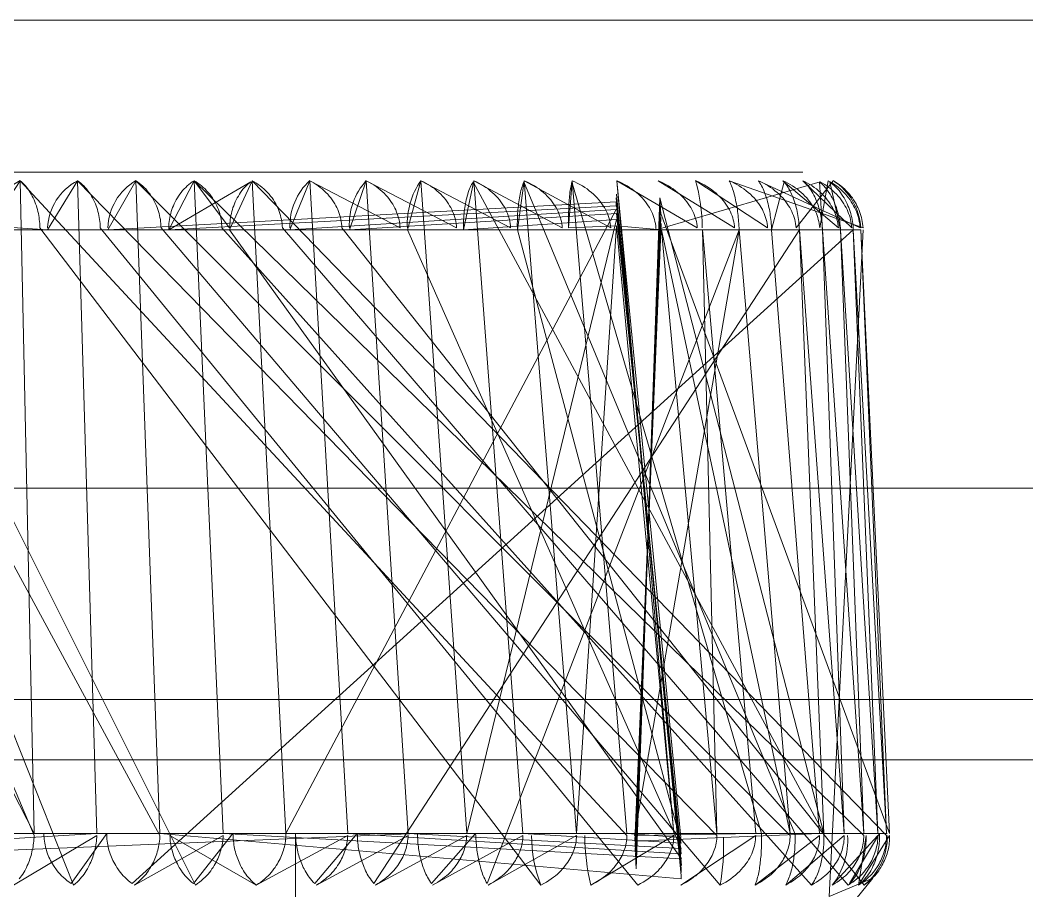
# Model space of a CAD drawing. Header units: millimetres. Extents: x 521 to 148073, y -17811 to 32040.
# Drawn here: x 59838 to 59855.34, y 9958.98 to 9973.97 of the extents above; entities that cross this region are included whole.
import ezdxf

# ---------------------------------------------------------------- set-up
doc = ezdxf.new("R2010")
doc.units = ezdxf.units.MM
doc.layers.add('Datové rozvody', color=6, linetype='Continuous')
doc.layers.add('PDF_Geometrie', color=7, linetype='Continuous', true_color=0xbdbdbd)

# ---------------------------------------------------------------- blocks, each defined once
blk = doc.blocks.new('projektor')
at = {"layer": 'PDF_Geometrie', "lineweight": 13}
for points in [[(86175.179, 14992.765), (86175.179, 15158.962), (86174.725, 15164.728), (86173.713, 15164.728), (86173.713, 15168.398), (86171.387, 15172.213)], [(86162.789, 14986.645), (86162.789, 15078.392)], [(86163.799, 15078.392), (86163.799, 14986.696)], [(86167.34, 15078.392), (86167.34, 14986.696)], [(86172.49, 15001.03), (86172.471, 15001.016), (86172.45, 15001.003), (86172.427, 15000.989), (86172.403, 15000.975), (86172.377, 15000.963), (86172.351, 15000.95), (86172.323, 15000.938), (86172.294, 15000.925), (86172.264, 15000.914), (86172.233, 15000.904), (86172.201, 15000.894), (86172.168, 15000.884), (86172.137, 15000.875), (86172.104, 15000.866), (86172.071, 15000.859), (86172.038, 15000.852), (86172.005, 15000.845), (86171.972, 15000.839), (86171.938, 15000.834), (86171.905, 15000.829), (86171.872, 15000.825), (86171.838, 15000.821), (86171.804, 15000.817), (86171.771, 15000.814), (86171.736, 15000.812), (86171.701, 15000.809), (86171.667, 15000.807), (86172.471, 15000.599), (86172.45, 15000.582), (86172.427, 15000.565), (86172.403, 15000.548), (86172.377, 15000.532), (86172.351, 15000.517), (86172.323, 15000.501), (86172.294, 15000.486), (86172.264, 15000.472), (86172.233, 15000.459), (86172.201, 15000.445), (86172.168, 15000.434), (86172.137, 15000.423), (86172.104, 15000.413), (86172.071, 15000.403), (86172.038, 15000.394), (86172.005, 15000.386), (86171.972, 15000.379), (86171.938, 15000.372), (86171.905, 15000.366), (86171.872, 15000.361), (86171.838, 15000.356), (86171.804, 15000.352), (86171.771, 15000.349), (86171.736, 15000.346), (86171.701, 15000.344), (86171.667, 15000.342), (86160.713, 15007.47), (86160.738, 15007.492), (86160.765, 15007.512), (86160.792, 15007.531), (86160.82, 15007.55), (86160.846, 15007.566), (86160.874, 15007.582), (86160.902, 15007.598), (86160.93, 15007.611), (86160.959, 15007.624), (86160.986, 15007.636), (86161.015, 15007.648), (86161.042, 15007.659), (86161.071, 15007.669), (86161.099, 15007.678), (86161.128, 15007.687), (86161.156, 15007.695), (86161.184, 15007.702), (86161.214, 15007.709), (86161.243, 15007.717), (86161.272, 15007.723), (86161.302, 15007.728), (86161.332, 15007.733), (86161.363, 15007.737), (86161.393, 15007.741), (86161.424, 15007.744), (86161.456, 15007.746), (86161.487, 15007.748), (86161.519, 15007.749), (86161.551, 15007.75), (86160.713, 15008.462), (86160.738, 15008.487), (86160.765, 15008.511), (86160.792, 15008.532), (86160.82, 15008.554), (86160.846, 15008.573), (86160.874, 15008.591), (86160.902, 15008.609), (86160.93, 15008.625), (86160.959, 15008.64), (86160.986, 15008.655), (86161.015, 15008.667), (86161.042, 15008.68), (86161.071, 15008.691), (86161.099, 15008.701), (86161.128, 15008.711), (86161.156, 15008.721), (86161.184, 15008.73), (86161.214, 15008.738), (86161.243, 15008.745), (86161.272, 15008.752), (86161.302, 15008.758), (86161.332, 15008.763), (86161.363, 15008.768), (86161.393, 15008.773), (86161.424, 15008.777), (86161.456, 15008.779), (86161.487, 15008.781), (86161.519, 15008.783), (86161.551, 15008.783), (86153.438, 15008.794)], [(86171.667, 15013.94), (86172.49, 15013.399), (86161.551, 15013.163), (86172.038, 15018.537), (86171.667, 15012.942), (86172.49, 15012.437), (86161.551, 15012.114), (86161.099, 15019.627)], [(86161.551, 14998.87), (86161.551, 14998.884), (86161.551, 14999.029), (86161.551, 14999.265), (86161.551, 14999.591), (86161.551, 15000.003), (86161.551, 15000.499), (86161.551, 15001.074), (86161.551, 15001.725), (86161.551, 15002.445), (86161.551, 15003.232), (86161.551, 15004.076), (86161.551, 15004.974), (86161.551, 15005.916), (86161.551, 15006.898), (86161.551, 15007.911), (86161.551, 15008.946), (86161.551, 15009.997), (86161.551, 15011.056), (86161.551, 15012.114), (86161.551, 15013.163), (86161.551, 15014.197)], [(86172.49, 15017.798), (86161.519, 15013.164), (86161.487, 15013.165), (86161.456, 15013.167), (86161.424, 15013.17), (86161.393, 15013.174), (86161.363, 15013.178), (86161.332, 15013.183), (86161.302, 15013.188), (86161.272, 15013.195), (86161.243, 15013.202), (86161.214, 15013.209), (86161.184, 15013.217), (86161.156, 15013.225), (86161.128, 15013.234), (86161.099, 15013.244), (86161.071, 15013.256), (86161.042, 15013.267), (86161.015, 15013.279), (86160.986, 15013.292), (86160.959, 15013.306), (86160.93, 15013.322), (86160.902, 15013.338), (86160.874, 15013.355), (86160.846, 15013.374), (86160.82, 15013.393), (86160.792, 15013.413)], [(86160.688, 15013.511), (86161.519, 15012.115), (86161.487, 15012.116), (86161.456, 15012.118), (86161.424, 15012.121), (86161.393, 15012.125), (86161.363, 15012.129), (86161.332, 15012.136), (86161.302, 15012.142), (86161.272, 15012.148), (86161.243, 15012.156), (86161.214, 15012.164), (86161.184, 15012.173), (86161.156, 15012.182), (86161.128, 15012.193), (86161.099, 15012.204), (86161.071, 15012.216), (86161.042, 15012.229), (86161.015, 15012.242), (86160.986, 15012.258), (86160.959, 15012.273), (86160.93, 15012.29), (86160.902, 15012.308), (86160.874, 15012.328), (86160.846, 15012.348), (86160.82, 15012.371), (86160.792, 15012.394), (86160.765, 15012.418), (86160.738, 15012.446), (86160.713, 15012.474), (86160.688, 15012.504), (86171.701, 15016.879)], [(86172.49, 15016.996), (86161.519, 15011.056), (86161.487, 15011.058), (86161.456, 15011.06), (86161.424, 15011.063), (86161.393, 15011.067), (86161.363, 15011.073), (86161.332, 15011.079), (86161.302, 15011.085), (86161.272, 15011.093), (86161.243, 15011.101), (86161.214, 15011.11), (86161.184, 15011.119), (86161.156, 15011.131), (86161.128, 15011.142), (86161.099, 15011.154), (86161.071, 15011.167), (86161.042, 15011.181), (86161.015, 15011.197), (86160.986, 15011.213), (86160.959, 15011.23), (86160.93, 15011.249), (86160.902, 15011.269), (86160.874, 15011.29), (86160.846, 15011.314), (86160.82, 15011.338), (86160.792, 15011.363), (86160.765, 15011.391), (86160.738, 15011.42), (86160.713, 15011.452), (86160.688, 15011.485), (86161.519, 15009.998), (86161.487, 15009.999), (86161.456, 15010.001), (86161.424, 15010.005), (86161.393, 15010.01), (86161.363, 15010.015), (86161.332, 15010.021), (86161.302, 15010.028), (86161.272, 15010.036), (86161.243, 15010.045), (86161.214, 15010.054), (86161.184, 15010.065), (86161.156, 15010.077), (86161.128, 15010.089), (86161.099, 15010.102), (86161.071, 15010.116), (86161.042, 15010.132), (86161.015, 15010.149), (86160.986, 15010.166), (86160.959, 15010.185), (86160.93, 15010.206), (86160.902, 15010.227), (86160.874, 15010.251), (86160.846, 15010.275), (86160.82, 15010.301), (86160.792, 15010.33), (86160.765, 15010.359), (86160.738, 15010.392), (86160.713, 15010.426), (86160.688, 15010.462), (86171.701, 15015.976)], [(86171.667, 14999.311), (86171.667, 14999.322), (86171.667, 14999.461), (86171.667, 14999.687), (86171.667, 15000), (86171.667, 15000.395), (86171.667, 15000.872), (86171.667, 15001.425), (86171.667, 15002.051), (86171.667, 15002.744), (86171.667, 15003.501), (86171.667, 15004.314), (86171.667, 15005.178), (86171.667, 15006.086), (86171.667, 15007.031), (86171.667, 15008.007), (86171.667, 15009.004), (86171.667, 15010.017), (86171.667, 15011.037), (86171.667, 15012.056), (86171.667, 15013.068), (86171.667, 15014.063)], [(86172.634, 15000.283), (86172.634, 15021.664)], [(86172.49, 15001.52), (86172.471, 15001.509), (86172.45, 15001.499), (86172.427, 15001.489), (86172.403, 15001.479), (86172.377, 15001.47), (86172.351, 15001.461), (86172.323, 15001.451), (86172.294, 15001.442), (86172.264, 15001.434), (86172.233, 15001.426), (86172.201, 15001.418), (86172.168, 15001.411), (86172.137, 15001.405), (86172.104, 15001.397), (86172.071, 15001.392), (86172.038, 15001.386), (86172.005, 15001.381), (86171.972, 15001.377), (86171.938, 15001.373), (86171.905, 15001.369), (86171.872, 15001.366), (86171.838, 15001.362), (86171.804, 15001.36), (86171.771, 15001.357), (86171.736, 15001.355), (86171.701, 15001.353), (86171.667, 15001.352), (86160.713, 15005.574), (86160.738, 15005.589), (86160.765, 15005.603), (86160.792, 15005.615), (86160.82, 15005.627), (86160.846, 15005.638), (86160.874, 15005.65), (86160.902, 15005.659), (86160.93, 15005.669), (86160.959, 15005.677), (86160.986, 15005.686), (86161.015, 15005.693), (86161.042, 15005.701), (86161.071, 15005.708), (86161.099, 15005.715), (86161.128, 15005.72), (86161.156, 15005.726), (86161.184, 15005.731), (86161.214, 15005.736), (86161.243, 15005.741), (86161.272, 15005.745), (86161.302, 15005.749), (86161.332, 15005.752), (86161.363, 15005.755), (86161.393, 15005.758), (86161.424, 15005.76), (86161.456, 15005.762), (86161.487, 15005.765), (86161.519, 15005.766), (86161.551, 15005.767), (86160.713, 15006.505), (86160.738, 15006.523), (86160.765, 15006.541), (86160.792, 15006.557), (86160.82, 15006.571), (86160.846, 15006.585), (86160.874, 15006.6), (86160.902, 15006.612), (86160.93, 15006.623), (86160.959, 15006.634), (86160.986, 15006.644), (86161.015, 15006.655), (86161.042, 15006.664), (86161.071, 15006.672), (86161.099, 15006.68), (86161.128, 15006.687), (86161.156, 15006.694), (86161.184, 15006.7), (86161.214, 15006.706), (86161.243, 15006.713), (86161.272, 15006.718), (86161.302, 15006.722), (86161.332, 15006.726), (86161.363, 15006.73), (86161.393, 15006.733), (86161.424, 15006.736), (86161.456, 15006.738), (86161.487, 15006.74), (86161.519, 15006.741), (86161.551, 15006.742), (86160.959, 15021.22)], [(86161.551, 15008.946), (86161.519, 15008.946), (86161.487, 15008.949), (86161.456, 15008.951), (86161.424, 15008.954), (86161.393, 15008.959), (86161.363, 15008.965), (86161.332, 15008.971), (86161.302, 15008.978), (86161.272, 15008.987), (86161.243, 15008.996), (86161.214, 15009.006), (86161.184, 15009.018), (86161.156, 15009.03), (86161.128, 15009.043), (86161.099, 15009.057), (86161.071, 15009.073), (86161.042, 15009.089), (86161.015, 15009.107), (86160.986, 15009.126), (86160.959, 15009.146), (86160.93, 15009.168), (86160.902, 15009.192), (86160.874, 15009.216), (86160.846, 15009.242), (86160.82, 15009.271), (86160.792, 15009.301), (86160.765, 15009.333), (86160.738, 15009.368), (86160.713, 15009.404), (86160.688, 15009.443), (86161.519, 15007.911), (86161.487, 15007.912), (86161.456, 15007.915), (86161.424, 15007.918), (86161.393, 15007.923), (86161.363, 15007.929), (86161.332, 15007.935), (86161.302, 15007.943), (86161.272, 15007.953), (86161.243, 15007.963), (86161.214, 15007.973), (86161.184, 15007.985), (86161.156, 15007.998), (86161.128, 15008.013), (86161.099, 15008.027), (86161.071, 15008.043), (86161.042, 15008.06), (86161.015, 15008.08), (86160.986, 15008.099), (86160.959, 15008.121), (86160.93, 15008.144), (86160.902, 15008.169), (86160.874, 15008.195), (86160.846, 15008.223), (86160.82, 15008.254), (86160.792, 15008.285), (86160.765, 15008.319), (86160.738, 15008.355), (86160.713, 15008.394), (86160.688, 15008.436), (86161.52, 15006.898), (86161.488, 15006.9), (86161.456, 15006.902), (86161.424, 15006.906), (86161.393, 15006.911), (86161.363, 15006.917), (86161.332, 15006.924), (86161.302, 15006.932), (86161.272, 15006.941), (86161.242, 15006.952), (86161.213, 15006.963), (86161.184, 15006.976), (86161.156, 15006.989), (86161.128, 15007.004), (86161.1, 15007.019), (86161.071, 15007.035), (86161.044, 15007.053), (86161.016, 15007.073), (86160.989, 15007.094), (86160.96, 15007.115), (86160.933, 15007.14), (86160.904, 15007.166), (86160.876, 15007.194), (86160.848, 15007.223), (86160.82, 15007.256), (86160.792, 15007.29), (86160.764, 15007.326), (86160.738, 15007.365), (86160.713, 15007.405), (86160.688, 15007.447), (86161.519, 15005.917), (86161.487, 15005.918), (86161.456, 15005.921), (86161.424, 15005.924), (86161.393, 15005.929), (86161.363, 15005.935), (86161.332, 15005.943), (86161.302, 15005.952), (86161.272, 15005.961), (86161.243, 15005.972), (86161.214, 15005.983), (86161.184, 15005.996), (86161.156, 15006.011), (86161.128, 15006.025), (86161.099, 15006.041), (86161.071, 15006.06), (86161.042, 15006.078), (86161.015, 15006.098), (86160.986, 15006.121), (86160.959, 15006.144), (86160.93, 15006.168), (86160.902, 15006.196), (86160.874, 15006.224), (86160.846, 15006.255), (86160.82, 15006.287), (86160.792, 15006.322), (86160.765, 15006.36), (86160.738, 15006.399), (86160.713, 15006.441), (86160.688, 15006.487), (86161.519, 15004.974), (86161.487, 15004.975), (86161.456, 15004.977), (86161.424, 15004.981), (86161.393, 15004.986), (86161.363, 15004.992), (86161.332, 15005.001), (86161.302, 15005.009), (86161.272, 15005.019), (86161.243, 15005.029), (86161.214, 15005.041), (86161.184, 15005.054), (86161.156, 15005.069), (86161.128, 15005.085), (86161.099, 15005.101), (86161.071, 15005.12), (86161.042, 15005.139), (86161.015, 15005.159), (86160.986, 15005.182), (86160.959, 15005.206), (86160.93, 15005.232), (86160.902, 15005.26), (86160.874, 15005.289), (86160.846, 15005.321), (86160.82, 15005.355), (86160.792, 15005.39), (86160.765, 15005.429), (86160.738, 15005.47), (86160.713, 15005.513), (86160.688, 15005.559), (86161.519, 15004.076), (86161.487, 15004.078), (86161.456, 15004.08), (86161.424, 15004.084), (86161.393, 15004.089), (86161.363, 15004.095), (86161.332, 15004.103), (86161.302, 15004.111), (86161.272, 15004.122), (86161.243, 15004.133), (86161.214, 15004.145), (86161.184, 15004.158), (86161.156, 15004.174), (86161.128, 15004.189), (86161.099, 15004.206), (86161.071, 15004.224), (86161.042, 15004.244), (86161.015, 15004.265), (86160.986, 15004.288), (86160.959, 15004.313), (86160.93, 15004.339), (86160.902, 15004.367), (86160.874, 15004.397), (86160.846, 15004.43), (86160.82, 15004.464), (86160.792, 15004.501), (86160.765, 15004.54), (86160.738, 15004.581), (86160.713, 15004.626), (86160.688, 15004.673), (86171.701, 15013.068), (86171.735, 15013.069), (86171.771, 15013.071), (86171.804, 15013.073), (86171.838, 15013.078), (86171.872, 15013.082), (86171.905, 15013.087), (86171.938, 15013.093), (86171.972, 15013.1), (86172.005, 15013.108), (86172.038, 15013.117), (86172.071, 15013.127), (86172.103, 15013.139), (86172.137, 15013.151), (86172.168, 15013.164), (86172.201, 15013.179), (86172.233, 15013.195), (86172.264, 15013.212), (86172.294, 15013.229), (86172.322, 15013.248), (86172.351, 15013.268), (86172.377, 15013.288), (86172.403, 15013.309), (86172.427, 15013.331), (86172.45, 15013.353), (86172.471, 15013.377), (86172.49, 15013.399), (86161.519, 15003.232), (86161.487, 15003.233), (86161.456, 15003.235), (86161.424, 15003.239), (86161.393, 15003.244), (86161.363, 15003.25), (86161.332, 15003.258), (86161.302, 15003.267), (86161.272, 15003.276), (86161.243, 15003.287), (86161.214, 15003.301), (86161.184, 15003.314), (86161.156, 15003.328), (86161.128, 15003.344), (86161.099, 15003.362), (86161.071, 15003.38), (86161.042, 15003.4), (86161.015, 15003.422), (86160.986, 15003.445), (86160.959, 15003.47), (86160.93, 15003.497), (86160.902, 15003.526), (86160.874, 15003.556), (86160.846, 15003.589), (86160.82, 15003.623), (86160.792, 15003.66), (86160.765, 15003.701), (86160.738, 15003.742), (86160.713, 15003.788), (86160.688, 15003.836), (86161.519, 15002.445), (86161.487, 15002.446), (86161.456, 15002.449), (86161.424, 15002.452), (86161.393, 15002.457), (86161.363, 15002.465), (86161.332, 15002.472), (86161.302, 15002.481), (86161.272, 15002.49), (86161.243, 15002.501), (86161.214, 15002.514), (86161.184, 15002.528), (86161.156, 15002.543), (86161.128, 15002.558), (86161.099, 15002.575), (86161.071, 15002.595), (86161.042, 15002.614), (86161.015, 15002.636), (86160.986, 15002.66), (86160.959, 15002.684), (86160.93, 15002.711), (86160.902, 15002.74), (86160.874, 15002.771), (86160.846, 15002.803), (86160.82, 15002.838), (86160.792, 15002.876), (86160.765, 15002.915), (86160.738, 15002.958), (86160.713, 15003.004), (86160.688, 15003.051), (86171.701, 15012.057), (86171.735, 15012.058), (86171.771, 15012.06), (86171.804, 15012.063), (86171.838, 15012.068), (86171.872, 15012.074), (86171.905, 15012.08), (86171.938, 15012.087), (86171.972, 15012.095), (86172.005, 15012.104), (86172.038, 15012.114), (86172.071, 15012.126), (86172.103, 15012.139), (86172.137, 15012.153), (86172.168, 15012.168), (86172.201, 15012.185), (86172.233, 15012.203), (86172.264, 15012.222), (86172.294, 15012.242), (86172.322, 15012.264), (86172.351, 15012.286), (86172.377, 15012.31), (86172.403, 15012.334), (86172.427, 15012.358), (86172.45, 15012.384), (86172.471, 15012.41), (86172.49, 15012.437), (86161.519, 15001.724), (86161.487, 15001.725), (86161.456, 15001.728), (86161.424, 15001.731), (86161.393, 15001.736), (86161.363, 15001.742), (86161.332, 15001.75), (86161.302, 15001.759), (86161.272, 15001.769), (86161.243, 15001.78), (86161.214, 15001.792), (86161.184, 15001.805), (86161.156, 15001.821), (86161.128, 15001.836), (86161.099, 15001.853), (86161.071, 15001.873), (86161.042, 15001.892), (86161.015, 15001.913), (86160.986, 15001.937), (86160.959, 15001.962), (86160.93, 15001.988), (86160.902, 15002.017), (86160.874, 15002.047), (86160.846, 15002.08), (86160.82, 15002.116), (86160.792, 15002.152), (86160.765, 15002.192), (86160.738, 15002.235), (86160.713, 15002.28), (86160.688, 15002.328), (86161.517, 15001.074), (86161.483, 15001.075), (86161.449, 15001.078), (86161.414, 15001.082), (86161.38, 15001.088), (86161.346, 15001.095), (86161.311, 15001.104), (86161.277, 15001.116), (86161.244, 15001.128), (86161.21, 15001.141), (86161.177, 15001.157), (86161.143, 15001.175), (86161.111, 15001.193), (86161.078, 15001.214), (86161.045, 15001.237), (86161.013, 15001.261), (86160.981, 15001.288), (86160.949, 15001.316), (86160.918, 15001.347), (86160.886, 15001.38), (86160.855, 15001.415), (86160.825, 15001.451), (86160.796, 15001.491), (86160.768, 15001.532), (86160.74, 15001.576), (86160.714, 15001.622), (86160.688, 15001.671), (86171.701, 15011.038), (86171.735, 15011.039), (86171.771, 15011.042), (86171.804, 15011.046), (86171.838, 15011.05), (86171.872, 15011.056), (86171.905, 15011.063), (86171.938, 15011.072), (86171.972, 15011.081), (86172.005, 15011.091), (86172.038, 15011.103), (86172.071, 15011.116), (86172.103, 15011.131), (86172.137, 15011.146), (86172.168, 15011.163), (86172.201, 15011.181), (86172.233, 15011.202), (86172.264, 15011.223), (86172.294, 15011.246), (86172.322, 15011.27), (86172.351, 15011.295), (86172.377, 15011.321), (86172.403, 15011.348), (86172.427, 15011.376), (86172.45, 15011.404), (86172.471, 15011.433), (86172.49, 15011.462), (86161.519, 15000.498), (86161.487, 15000.499), (86161.456, 15000.501), (86161.424, 15000.504), (86161.393, 15000.509), (86161.363, 15000.515), (86161.332, 15000.523), (86161.302, 15000.531), (86161.272, 15000.54), (86161.243, 15000.551), (86161.214, 15000.563), (86161.184, 15000.576), (86161.156, 15000.59), (86161.128, 15000.606), (86161.099, 15000.622), (86161.071, 15000.641), (86161.042, 15000.66), (86161.015, 15000.68), (86160.986, 15000.703), (86160.959, 15000.727), (86160.93, 15000.754), (86160.902, 15000.781), (86160.874, 15000.81), (86160.846, 15000.843), (86160.82, 15000.877), (86160.792, 15000.913), (86160.765, 15000.952), (86160.738, 15000.994), (86160.713, 15001.037), (86160.688, 15001.084), (86161.519, 15000.003), (86161.487, 15000.004), (86161.456, 15000.006), (86161.424, 15000.009), (86161.393, 15000.013), (86161.363, 15000.019), (86161.332, 15000.026), (86161.302, 15000.033), (86161.272, 15000.043), (86161.243, 15000.054), (86161.214, 15000.065), (86161.184, 15000.078), (86161.156, 15000.091), (86161.128, 15000.107), (86161.099, 15000.123), (86161.071, 15000.14), (86161.042, 15000.159), (86161.015, 15000.18), (86160.986, 15000.201), (86160.959, 15000.225), (86160.93, 15000.25), (86160.902, 15000.277), (86160.874, 15000.306), (86160.846, 15000.337), (86160.82, 15000.37), (86160.792, 15000.406), (86160.765, 15000.443), (86160.738, 15000.484), (86160.713, 15000.528), (86160.688, 15000.572), (86161.519, 14999.591), (86161.487, 14999.591), (86161.456, 14999.593), (86161.424, 14999.596), (86161.393, 14999.6), (86161.363, 14999.606), (86161.332, 14999.612), (86161.302, 14999.62), (86161.272, 14999.628), (86161.243, 14999.639), (86161.214, 14999.65), (86161.184, 14999.662), (86161.156, 14999.675), (86161.128, 14999.689), (86161.099, 14999.706), (86161.071, 14999.722), (86161.042, 14999.74), (86161.015, 14999.761), (86160.986, 14999.781), (86160.959, 14999.804), (86160.93, 14999.829), (86160.902, 14999.854), (86160.874, 14999.883), (86160.846, 14999.913), (86160.82, 14999.945), (86160.792, 14999.979), (86160.765, 15000.016), (86160.738, 15000.055), (86160.713, 15000.096), (86160.688, 15000.141), (86171.701, 15010.018), (86171.735, 15010.02), (86171.771, 15010.023), (86171.804, 15010.027), (86171.838, 15010.032), (86171.872, 15010.039), (86171.905, 15010.046), (86171.938, 15010.055), (86171.972, 15010.065), (86172.005, 15010.078), (86172.038, 15010.091), (86172.071, 15010.105), (86172.103, 15010.12), (86172.137, 15010.138), (86172.168, 15010.157), (86172.201, 15010.177), (86172.233, 15010.199), (86172.264, 15010.223), (86172.294, 15010.248), (86172.322, 15010.274), (86172.351, 15010.301), (86172.377, 15010.33), (86172.403, 15010.359), (86172.427, 15010.39), (86172.45, 15010.42), (86172.471, 15010.452), (86172.49, 15010.485), (86161.519, 14999.265), (86161.487, 14999.265), (86161.456, 14999.267), (86161.424, 14999.27), (86161.393, 14999.274), (86161.363, 14999.28), (86161.332, 14999.286), (86161.302, 14999.293), (86161.272, 14999.301), (86161.243, 14999.311), (86161.214, 14999.321), (86161.184, 14999.332), (86161.156, 14999.346), (86161.128, 14999.359), (86161.099, 14999.374), (86161.071, 14999.39), (86161.042, 14999.408), (86161.015, 14999.427), (86160.986, 14999.446), (86160.959, 14999.469), (86160.93, 14999.492), (86160.902, 14999.517), (86160.874, 14999.544), (86160.846, 14999.572), (86160.82, 14999.603), (86160.792, 14999.636), (86160.765, 14999.671), (86160.738, 14999.709), (86160.713, 14999.748), (86160.688, 14999.791), (86161.519, 14999.028), (86161.487, 14999.029), (86161.456, 14999.03), (86161.424, 14999.033), (86161.393, 14999.036), (86161.363, 14999.041), (86161.332, 14999.048), (86161.302, 14999.055), (86161.272, 14999.062), (86161.243, 14999.071), (86161.214, 14999.081), (86161.184, 14999.092), (86161.156, 14999.105), (86161.128, 14999.117), (86161.099, 14999.131), (86161.071, 14999.146), (86161.042, 14999.163), (86161.015, 14999.181), (86160.986, 14999.2), (86160.959, 14999.221), (86160.93, 14999.243), (86160.902, 14999.266), (86160.874, 14999.292), (86160.846, 14999.319), (86160.82, 14999.348), (86160.792, 14999.379), (86160.765, 14999.413), (86160.738, 14999.448), (86160.713, 14999.486), (86160.688, 14999.526), (86171.701, 15009.005), (86171.735, 15009.008), (86171.771, 15009.011), (86171.804, 15009.016), (86171.838, 15009.021), (86171.872, 15009.029), (86171.905, 15009.037), (86171.938, 15009.047), (86171.972, 15009.058), (86172.005, 15009.071), (86172.038, 15009.085), (86172.071, 15009.1), (86172.103, 15009.117), (86172.137, 15009.136), (86172.168, 15009.156), (86172.201, 15009.178), (86172.233, 15009.202), (86172.264, 15009.227), (86172.294, 15009.255), (86172.322, 15009.283), (86172.351, 15009.313), (86172.377, 15009.343), (86172.403, 15009.376), (86172.427, 15009.408), (86172.45, 15009.441), (86172.471, 15009.475), (86172.49, 15009.51), (86161.519, 14998.883), (86161.487, 14998.884), (86161.456, 14998.885), (86161.424, 14998.887), (86161.393, 14998.891), (86161.363, 14998.895), (86161.332, 14998.9), (86161.302, 14998.906), (86161.272, 14998.914), (86161.243, 14998.922), (86161.214, 14998.932), (86161.184, 14998.942), (86161.156, 14998.953), (86161.128, 14998.965), (86161.099, 14998.978), (86161.071, 14998.993), (86161.042, 14999.008), (86161.015, 14999.024), (86160.986, 14999.043), (86160.959, 14999.062), (86160.93, 14999.082), (86160.902, 14999.105), (86160.874, 14999.129), (86160.846, 14999.154), (86160.82, 14999.182), (86160.792, 14999.21), (86160.765, 14999.242), (86160.738, 14999.275), (86160.713, 14999.311), (86160.688, 14999.349), (86161.519, 14998.83), (86161.487, 14998.83), (86161.456, 14998.831), (86161.424, 14998.833), (86161.393, 14998.836), (86161.363, 14998.84), (86161.332, 14998.845), (86161.302, 14998.851), (86161.272, 14998.857), (86161.243, 14998.866), (86161.214, 14998.874), (86161.184, 14998.883), (86161.156, 14998.893), (86161.128, 14998.904), (86161.099, 14998.916), (86161.071, 14998.93), (86161.042, 14998.944), (86161.015, 14998.959), (86160.986, 14998.976), (86160.959, 14998.994), (86160.93, 14999.013), (86160.902, 14999.033), (86160.874, 14999.056), (86160.846, 14999.079), (86160.82, 14999.105), (86160.792, 14999.131), (86160.765, 14999.161), (86160.738, 14999.191), (86160.713, 14999.225), (86160.688, 14999.259), (86171.701, 15008.008), (86171.735, 15008.01), (86171.771, 15008.014), (86171.804, 15008.019), (86171.838, 15008.025), (86171.872, 15008.033), (86171.905, 15008.042), (86171.938, 15008.052), (86171.972, 15008.065), (86172.005, 15008.078), (86172.038, 15008.093), (86172.071, 15008.109), (86172.103, 15008.128), (86172.137, 15008.148), (86172.168, 15008.169), (86172.201, 15008.194), (86172.233, 15008.219), (86172.264, 15008.246), (86172.294, 15008.275), (86172.322, 15008.305), (86172.351, 15008.337), (86172.377, 15008.37), (86172.403, 15008.403), (86172.427, 15008.438), (86172.45, 15008.473), (86172.471, 15008.51), (86172.49, 15008.547), (86171.7, 15007.032), (86171.734, 15007.035), (86171.767, 15007.039), (86171.801, 15007.044), (86171.834, 15007.05), (86171.867, 15007.058), (86171.9, 15007.068), (86171.933, 15007.079), (86171.965, 15007.091), (86171.999, 15007.104), (86172.031, 15007.119), (86172.063, 15007.137), (86172.095, 15007.155), (86172.127, 15007.175), (86172.158, 15007.197), (86172.189, 15007.22), (86172.22, 15007.245), (86172.25, 15007.272), (86172.279, 15007.301), (86172.308, 15007.331), (86172.337, 15007.364), (86172.365, 15007.398), (86172.392, 15007.435), (86172.418, 15007.473), (86172.444, 15007.514), (86172.467, 15007.558), (86172.49, 15007.603), (86171.701, 15006.087), (86171.735, 15006.09), (86171.771, 15006.094), (86171.804, 15006.1), (86171.838, 15006.107), (86171.872, 15006.116), (86171.905, 15006.127), (86171.938, 15006.138), (86171.972, 15006.152), (86172.005, 15006.166), (86172.038, 15006.184), (86172.071, 15006.202), (86172.103, 15006.222), (86172.137, 15006.244), (86172.168, 15006.268), (86172.201, 15006.294), (86172.233, 15006.322), (86172.264, 15006.352), (86172.294, 15006.384), (86172.322, 15006.418), (86172.351, 15006.452), (86172.377, 15006.488), (86172.403, 15006.525), (86172.427, 15006.564), (86172.45, 15006.603), (86172.471, 15006.642), (86172.49, 15006.683), (86171.701, 15005.18), (86171.735, 15005.183), (86171.771, 15005.187), (86171.804, 15005.193), (86171.838, 15005.201), (86171.872, 15005.21), (86171.905, 15005.22), (86171.938, 15005.232), (86171.972, 15005.247), (86172.005, 15005.262), (86172.038, 15005.279), (86172.071, 15005.299), (86172.103, 15005.32), (86172.137, 15005.342), (86172.168, 15005.368), (86172.201, 15005.394), (86172.233, 15005.424), (86172.264, 15005.454), (86172.294, 15005.488), (86172.322, 15005.521), (86172.351, 15005.558), (86172.377, 15005.596), (86172.403, 15005.634), (86172.427, 15005.674), (86172.45, 15005.714), (86172.471, 15005.755), (86172.49, 15005.797), (86171.701, 15004.316), (86171.735, 15004.319), (86171.771, 15004.324), (86171.804, 15004.33), (86171.838, 15004.338), (86171.872, 15004.347), (86171.905, 15004.359), (86171.938, 15004.371), (86171.972, 15004.385), (86172.005, 15004.401), (86172.038, 15004.419), (86172.071, 15004.439), (86172.103, 15004.46), (86172.137, 15004.484), (86172.168, 15004.509), (86172.201, 15004.538), (86172.233, 15004.567), (86172.264, 15004.599), (86172.294, 15004.632), (86172.322, 15004.668), (86172.351, 15004.705), (86172.377, 15004.743), (86172.403, 15004.783), (86172.427, 15004.824), (86172.45, 15004.865), (86172.471, 15004.907), (86172.49, 15004.951), (86171.701, 15003.502), (86171.735, 15003.506), (86171.771, 15003.511), (86171.804, 15003.517), (86171.838, 15003.526), (86171.872, 15003.535), (86171.905, 15003.546), (86171.938, 15003.559), (86171.972, 15003.573), (86172.005, 15003.591), (86172.038, 15003.608), (86172.071, 15003.628), (86172.103, 15003.651), (86172.137, 15003.675), (86172.168, 15003.701), (86172.201, 15003.729), (86172.233, 15003.76), (86172.264, 15003.792), (86172.294, 15003.826), (86172.322, 15003.862), (86172.351, 15003.9), (86172.377, 15003.939), (86172.403, 15003.979), (86172.427, 15004.02), (86172.45, 15004.063), (86172.471, 15004.105), (86172.49, 15004.149)], [(86172.49, 15000.283), (86172.467, 15000.258), (86172.443, 15000.235), (86172.418, 15000.212), (86172.392, 15000.192), (86172.365, 15000.172), (86172.337, 15000.152), (86172.308, 15000.135), (86172.279, 15000.118), (86172.25, 15000.101), (86172.22, 15000.086), (86172.189, 15000.073), (86172.158, 15000.059), (86172.127, 15000.047), (86172.095, 15000.035), (86172.063, 15000.024), (86172.031, 15000.015), (86171.998, 15000.006), (86171.965, 14999.998), (86171.933, 14999.99), (86171.9, 14999.983), (86171.867, 14999.977), (86171.834, 14999.971), (86171.801, 14999.967), (86171.767, 14999.963), (86171.734, 14999.96), (86171.7, 14999.958), (86171.667, 14999.956), (86172.471, 15000.005), (86172.45, 14999.981), (86172.427, 14999.957), (86172.403, 14999.935), (86172.377, 14999.912), (86172.351, 14999.89), (86172.323, 14999.869), (86172.294, 14999.848), (86172.264, 14999.829), (86172.233, 14999.811), (86172.201, 14999.793), (86172.168, 14999.777), (86172.137, 14999.762), (86172.104, 14999.747), (86172.071, 14999.735), (86172.038, 14999.723), (86172.005, 14999.712), (86171.972, 14999.703), (86171.938, 14999.694), (86171.905, 14999.685), (86171.872, 14999.678), (86171.838, 14999.672), (86171.804, 14999.667), (86171.771, 14999.663), (86171.736, 14999.659), (86171.701, 14999.656), (86171.667, 14999.654), (86172.471, 14999.832), (86172.45, 14999.805), (86172.427, 14999.779), (86172.403, 14999.753), (86172.377, 14999.727), (86172.351, 14999.703), (86172.323, 14999.678), (86172.294, 14999.656), (86172.264, 14999.634), (86172.233, 14999.613), (86172.201, 14999.594), (86172.168, 14999.576), (86172.137, 14999.558), (86172.104, 14999.543), (86172.071, 14999.528), (86172.038, 14999.515), (86172.005, 14999.503), (86171.972, 14999.492), (86171.938, 14999.482), (86171.905, 14999.473), (86171.872, 14999.466), (86171.838, 14999.459), (86171.804, 14999.452), (86171.771, 14999.447), (86171.736, 14999.443), (86171.701, 14999.44), (86171.667, 14999.439), (86160.713, 15011.521), (86160.738, 15011.555), (86160.765, 15011.587), (86160.792, 15011.617), (86160.82, 15011.645), (86160.846, 15011.671), (86160.874, 15011.696), (86160.902, 15011.72), (86160.93, 15011.741), (86160.959, 15011.761), (86160.986, 15011.781), (86161.015, 15011.798), (86161.042, 15011.814), (86161.071, 15011.829), (86161.099, 15011.844), (86161.128, 15011.858), (86161.156, 15011.87), (86161.184, 15011.881), (86161.214, 15011.891), (86161.243, 15011.902), (86161.272, 15011.911), (86161.302, 15011.919), (86161.332, 15011.926), (86161.363, 15011.932), (86161.393, 15011.937), (86161.424, 15011.941), (86161.456, 15011.944), (86161.487, 15011.947), (86161.519, 15011.948), (86161.551, 15011.949), (86160.713, 15012.542), (86160.738, 15012.579), (86160.765, 15012.614), (86160.792, 15012.645), (86160.82, 15012.676), (86160.846, 15012.704), (86160.874, 15012.731), (86160.902, 15012.755), (86160.93, 15012.778), (86160.959, 15012.801), (86160.986, 15012.82), (86161.015, 15012.84), (86161.042, 15012.857), (86161.071, 15012.874), (86161.099, 15012.889), (86161.128, 15012.904), (86161.156, 15012.917), (86161.184, 15012.929), (86161.214, 15012.94), (86161.243, 15012.95), (86161.272, 15012.96), (86161.302, 15012.969), (86161.332, 15012.976), (86161.363, 15012.982), (86161.393, 15012.988), (86161.424, 15012.992), (86161.456, 15012.996), (86161.487, 15012.998), (86161.519, 15013), (86161.551, 15013)], [(86172.137, 15003.41), (86172.071, 15003.41), (86171.667, 15010.91), (86172.49, 15010.485), (86161.551, 15009.997), (86161.128, 15002.32), (86171.667, 15009.889), (86172.49, 15009.51), (86161.551, 15008.946), (86172.005, 15003.41), (86171.667, 15008.878), (86172.49, 15008.547), (86161.551, 15007.911), (86161.214, 15002.321), (86171.938, 15003.409), (86171.667, 15007.883), (86172.49, 15007.603), (86161.551, 15006.898), (86161.302, 15002.322), (86171.667, 15006.911), (86172.49, 15006.683), (86161.551, 15005.916), (86171.838, 15003.408), (86171.667, 15005.97), (86172.49, 15005.797), (86161.551, 15004.974), (86161.393, 15002.324), (86171.667, 15005.068), (86172.49, 15004.951), (86161.551, 15004.076), (86171.736, 15003.404), (86171.701, 15004.21), (86172.49, 15004.149), (86161.551, 15003.232), (86161.487, 15002.326), (86172.49, 15003.4), (86161.551, 15002.445), (86171.736, 15003.404), (86171.667, 15002.654), (86161.551, 15001.725), (86171.667, 15001.968), (86161.551, 15001.074), (86161.519, 15003.103), (86171.667, 15001.352), (86161.551, 15000.499), (86171.667, 15002.654), (86171.667, 15000.807), (86161.551, 15000.003), (86161.424, 15003.1), (86171.771, 15002.658), (86161.332, 15003.096), (86171.872, 15002.662), (86161.243, 15003.093)], [(86160.688, 15000.141), (86160.713, 15000.123), (86160.738, 15000.107), (86160.765, 15000.09), (86160.792, 15000.076), (86160.82, 15000.063), (86160.846, 15000.05), (86160.874, 15000.038), (86160.902, 15000.027), (86160.93, 15000.017), (86160.959, 15000.008), (86160.986, 14999.999), (86161.015, 14999.991), (86161.042, 14999.983), (86161.071, 14999.976), (86161.099, 14999.97), (86161.128, 14999.964), (86161.156, 14999.959), (86161.184, 14999.954), (86161.214, 14999.95), (86161.243, 14999.946), (86161.272, 14999.943), (86161.302, 14999.94), (86161.332, 14999.937), (86161.363, 14999.935), (86161.393, 14999.934), (86161.424, 14999.933), (86161.456, 14999.932), (86161.487, 14999.932), (86161.519, 14999.933), (86161.551, 14999.934), (86172.471, 15005.81), (86172.45, 15005.822), (86172.427, 15005.835), (86172.403, 15005.846), (86172.377, 15005.858), (86172.351, 15005.868), (86172.323, 15005.879), (86172.294, 15005.89), (86172.264, 15005.899), (86172.233, 15005.908), (86172.201, 15005.916), (86172.168, 15005.924), (86172.137, 15005.931), (86172.104, 15005.937), (86172.071, 15005.943), (86172.038, 15005.949), (86172.005, 15005.953), (86171.972, 15005.957), (86171.938, 15005.96), (86171.905, 15005.963), (86171.872, 15005.966), (86171.838, 15005.968), (86171.804, 15005.969), (86171.771, 15005.97), (86171.736, 15005.971), (86171.701, 15005.971), (86171.667, 15005.97)], [(86152.908, 15005.411), (86152.403, 15005.916), (86160.807, 14999.111), (86160.495, 14999.841), (86171.666, 14999.272)], [(86160.688, 15000.572), (86160.713, 15000.559), (86160.738, 15000.546), (86160.765, 15000.534), (86160.792, 15000.523), (86160.82, 15000.512), (86160.846, 15000.503), (86160.874, 15000.494), (86160.902, 15000.485), (86160.93, 15000.478), (86160.959, 15000.47), (86160.986, 15000.464), (86161.015, 15000.458), (86161.042, 15000.451), (86161.071, 15000.446), (86161.099, 15000.441), (86161.128, 15000.437), (86161.156, 15000.433), (86161.184, 15000.43), (86161.214, 15000.427), (86161.243, 15000.424), (86161.272, 15000.421), (86161.302, 15000.419), (86161.332, 15000.417), (86161.363, 15000.416), (86161.393, 15000.415), (86161.424, 15000.414), (86161.456, 15000.414), (86161.487, 15000.414), (86161.519, 15000.415), (86161.551, 15000.416), (86172.471, 15004.959), (86172.45, 15004.968), (86172.427, 15004.976), (86172.403, 15004.984), (86172.377, 15004.992), (86172.351, 15005.001), (86172.323, 15005.008), (86172.294, 15005.015), (86172.264, 15005.021), (86172.233, 15005.028), (86172.201, 15005.033), (86172.168, 15005.038), (86172.137, 15005.043), (86172.104, 15005.047), (86172.071, 15005.051), (86172.038, 15005.054), (86172.005, 15005.058), (86171.972, 15005.061), (86171.938, 15005.063), (86171.905, 15005.065), (86171.872, 15005.066), (86171.838, 15005.067), (86171.804, 15005.068), (86171.771, 15005.069), (86171.736, 15005.069), (86171.701, 15005.068), (86171.667, 15005.068)], [(86160.688, 15001.084), (86160.713, 15001.075), (86160.738, 15001.066), (86160.765, 15001.057), (86160.792, 15001.05), (86160.82, 15001.042), (86160.846, 15001.035), (86160.874, 15001.029), (86160.902, 15001.023), (86160.93, 15001.018), (86160.959, 15001.013), (86160.986, 15001.008), (86161.015, 15001.004), (86161.042, 15001.001), (86161.071, 15000.997), (86161.099, 15000.994), (86161.128, 15000.991), (86161.156, 15000.987), (86161.184, 15000.985), (86161.214, 15000.983), (86161.243, 15000.981), (86161.272, 15000.98), (86161.302, 15000.979), (86161.332, 15000.978), (86161.363, 15000.977), (86161.393, 15000.977), (86161.424, 15000.976), (86161.456, 15000.977), (86161.487, 15000.977), (86161.519, 15000.978), (86161.551, 15000.979), (86172.471, 15004.154), (86172.45, 15004.159), (86172.429, 15004.163), (86172.404, 15004.168), (86172.379, 15004.174), (86172.351, 15004.178), (86172.324, 15004.182), (86172.295, 15004.186), (86172.264, 15004.189), (86172.233, 15004.193), (86172.201, 15004.196), (86172.169, 15004.198), (86172.138, 15004.201), (86172.105, 15004.203), (86172.072, 15004.205), (86172.04, 15004.206), (86172.006, 15004.208), (86171.973, 15004.209), (86171.939, 15004.21), (86171.906, 15004.21), (86171.872, 15004.211), (86171.838, 15004.211), (86171.804, 15004.211), (86171.77, 15004.211), (86171.735, 15004.211), (86171.701, 15004.21)]]:
    blk.add_lwpolyline(points, dxfattribs=at)
for points in [[(86160.792, 15002.324), (86160.846, 15002.322), (86172.264, 15003.409), (86160.902, 15002.321), (86160.959, 15002.321), (86172.201, 15003.41), (86161.015, 15002.32), (86172.137, 15003.41), (86171.667, 15011.929), (86172.49, 15011.462), (86161.551, 15011.056)], [(86160.688, 15009.443), (86160.713, 15009.472), (86160.738, 15009.501), (86160.765, 15009.527), (86160.792, 15009.553), (86160.82, 15009.576), (86160.846, 15009.598), (86160.874, 15009.619), (86160.902, 15009.638), (86160.93, 15009.657), (86160.959, 15009.673), (86160.986, 15009.689), (86161.015, 15009.704), (86161.042, 15009.718), (86161.071, 15009.731), (86161.099, 15009.743), (86161.128, 15009.754), (86161.156, 15009.764), (86161.184, 15009.774), (86161.214, 15009.783), (86161.243, 15009.791), (86161.272, 15009.799), (86161.302, 15009.805), (86161.332, 15009.811), (86161.363, 15009.817), (86161.393, 15009.821), (86161.424, 15009.825), (86161.456, 15009.828), (86161.487, 15009.83), (86161.519, 15009.831), (86161.551, 15009.833), (86160.713, 15010.495), (86160.738, 15010.526), (86160.765, 15010.556), (86160.792, 15010.583), (86160.82, 15010.609), (86160.846, 15010.633), (86160.874, 15010.656), (86160.902, 15010.678), (86160.93, 15010.697), (86160.959, 15010.716), (86160.986, 15010.734), (86161.015, 15010.75), (86161.042, 15010.765), (86161.071, 15010.78), (86161.099, 15010.793), (86161.128, 15010.805), (86161.156, 15010.816), (86161.184, 15010.827), (86161.214, 15010.837), (86161.243, 15010.846), (86161.272, 15010.854), (86161.302, 15010.861), (86161.332, 15010.868), (86161.363, 15010.874), (86161.393, 15010.879), (86161.424, 15010.883), (86161.456, 15010.886), (86161.487, 15010.888), (86161.519, 15010.89)], [(86172.49, 15010.485), (86172.471, 15010.514), (86172.45, 15010.543), (86172.427, 15010.571), (86172.403, 15010.598), (86172.377, 15010.625), (86172.351, 15010.651), (86172.323, 15010.677), (86172.294, 15010.7), (86172.264, 15010.723), (86172.233, 15010.745), (86172.201, 15010.764), (86172.168, 15010.784), (86172.137, 15010.8), (86172.104, 15010.816), (86172.071, 15010.83), (86172.038, 15010.844), (86172.005, 15010.855), (86171.972, 15010.866), (86171.938, 15010.875), (86171.905, 15010.883), (86171.872, 15010.89), (86171.838, 15010.897), (86171.804, 15010.901), (86171.771, 15010.905), (86171.736, 15010.908), (86171.701, 15010.909), (86171.667, 15010.91), (86172.471, 15009.536), (86172.45, 15009.562), (86172.427, 15009.587), (86172.403, 15009.613), (86172.377, 15009.637), (86172.351, 15009.66), (86172.323, 15009.682), (86172.294, 15009.704), (86172.264, 15009.725), (86172.233, 15009.743), (86172.201, 15009.761), (86172.168, 15009.779), (86172.137, 15009.794), (86172.104, 15009.807), (86172.071, 15009.82), (86172.038, 15009.833), (86172.005, 15009.843), (86171.972, 15009.852), (86171.938, 15009.86), (86171.905, 15009.867), (86171.872, 15009.873), (86171.838, 15009.878), (86171.804, 15009.882), (86171.771, 15009.886), (86171.736, 15009.888), (86171.701, 15009.889)], [(86171.667, 15002.744), (86171.701, 15002.746), (86171.735, 15002.749), (86171.771, 15002.754), (86171.804, 15002.762), (86171.838, 15002.77), (86171.872, 15002.78), (86171.905, 15002.791), (86171.938, 15002.804), (86171.972, 15002.819), (86172.005, 15002.836), (86172.038, 15002.854), (86172.071, 15002.874), (86172.103, 15002.897), (86172.137, 15002.92), (86172.168, 15002.947), (86172.201, 15002.976), (86172.233, 15003.007), (86172.264, 15003.039), (86172.294, 15003.074), (86172.322, 15003.11), (86172.351, 15003.148), (86172.377, 15003.188), (86172.403, 15003.228), (86172.427, 15003.27), (86172.45, 15003.312), (86172.471, 15003.356), (86172.49, 15003.4), (86171.701, 15002.053), (86171.735, 15002.057), (86171.771, 15002.062), (86171.804, 15002.068), (86171.838, 15002.076), (86171.872, 15002.086), (86171.905, 15002.098), (86171.938, 15002.111), (86171.972, 15002.126), (86172.005, 15002.142), (86172.038, 15002.161), (86172.071, 15002.182), (86172.103, 15002.204), (86172.137, 15002.229), (86172.168, 15002.255), (86172.201, 15002.283), (86172.233, 15002.314), (86172.264, 15002.348), (86172.294, 15002.382), (86172.322, 15002.419), (86172.351, 15002.456), (86172.377, 15002.496), (86172.403, 15002.537), (86172.427, 15002.578), (86172.45, 15002.621), (86172.471, 15002.664), (86172.49, 15002.709), (86171.7, 15001.427), (86171.734, 15001.43), (86171.767, 15001.435), (86171.801, 15001.442), (86171.834, 15001.449), (86171.868, 15001.459), (86171.9, 15001.471), (86171.933, 15001.483), (86171.966, 15001.497), (86171.999, 15001.513), (86172.032, 15001.532), (86172.063, 15001.551), (86172.096, 15001.572), (86172.128, 15001.596), (86172.159, 15001.62), (86172.189, 15001.647), (86172.22, 15001.676), (86172.25, 15001.707), (86172.281, 15001.739), (86172.31, 15001.775), (86172.338, 15001.811), (86172.366, 15001.851), (86172.393, 15001.893), (86172.42, 15001.937), (86172.444, 15001.982), (86172.468, 15002.03), (86172.49, 15002.08), (86171.701, 15000.874), (86171.735, 15000.878), (86171.771, 15000.883), (86171.804, 15000.89), (86171.838, 15000.898), (86171.872, 15000.908), (86171.905, 15000.919), (86171.938, 15000.933), (86171.972, 15000.947), (86172.005, 15000.963), (86172.038, 15000.981), (86172.071, 15001.002), (86172.103, 15001.024), (86172.137, 15001.048), (86172.168, 15001.074), (86172.201, 15001.102), (86172.233, 15001.132), (86172.264, 15001.164), (86172.294, 15001.199), (86172.322, 15001.235), (86172.351, 15001.271), (86172.377, 15001.31), (86172.403, 15001.351), (86172.427, 15001.391), (86172.45, 15001.433), (86172.471, 15001.476), (86172.49, 15001.52), (86171.701, 14999.274), (86171.735, 14999.277), (86171.771, 14999.282), (86171.804, 14999.288), (86171.838, 14999.295), (86171.872, 14999.303), (86171.905, 14999.312), (86171.938, 14999.322), (86171.972, 14999.333), (86172.005, 14999.347), (86172.038, 14999.361), (86172.071, 14999.377), (86172.103, 14999.393), (86172.137, 14999.413), (86172.168, 14999.433), (86172.201, 14999.454), (86172.233, 14999.478), (86172.264, 14999.503), (86172.294, 14999.529), (86172.322, 14999.556), (86172.351, 14999.585), (86172.377, 14999.615), (86172.403, 14999.646), (86172.427, 14999.676), (86172.45, 14999.709), (86172.471, 14999.741), (86172.49, 14999.774), (86171.701, 15000.397), (86171.735, 15000.402), (86171.771, 15000.407), (86171.804, 15000.413), (86171.838, 15000.421), (86171.872, 15000.431), (86171.905, 15000.442), (86171.938, 15000.455), (86171.972, 15000.47), (86172.005, 15000.486), (86172.038, 15000.503), (86172.071, 15000.524), (86172.103, 15000.545), (86172.137, 15000.568), (86172.168, 15000.594), (86172.201, 15000.622), (86172.233, 15000.652), (86172.264, 15000.683), (86172.294, 15000.717), (86172.322, 15000.751), (86172.351, 15000.788), (86172.377, 15000.826), (86172.403, 15000.865), (86172.427, 15000.905), (86172.45, 15000.946), (86172.471, 15000.987), (86172.49, 15001.03), (86171.701, 14999.324), (86171.735, 14999.327), (86171.771, 14999.332), (86171.804, 14999.339), (86171.838, 14999.346), (86171.872, 14999.354), (86171.905, 14999.364), (86171.938, 14999.375), (86171.972, 14999.387), (86172.005, 14999.402), (86172.038, 14999.417), (86172.071, 14999.433), (86172.103, 14999.451), (86172.137, 14999.472), (86172.168, 14999.493), (86172.201, 14999.517), (86172.233, 14999.542), (86172.264, 14999.568), (86172.294, 14999.596), (86172.322, 14999.625), (86172.351, 14999.657), (86172.377, 14999.688), (86172.403, 14999.721), (86172.427, 14999.755), (86172.45, 14999.789), (86172.471, 14999.824), (86172.49, 14999.859), (86171.701, 15000.002), (86171.735, 15000.006), (86171.771, 15000.011), (86171.804, 15000.017), (86171.838, 15000.025), (86171.872, 15000.034), (86171.905, 15000.046), (86171.938, 15000.058), (86171.972, 15000.072), (86172.005, 15000.088), (86172.038, 15000.106), (86172.071, 15000.125), (86172.103, 15000.146), (86172.137, 15000.169), (86172.168, 15000.194), (86172.201, 15000.22), (86172.233, 15000.249), (86172.264, 15000.281), (86172.294, 15000.312), (86172.322, 15000.347), (86172.351, 15000.382), (86172.377, 15000.419), (86172.403, 15000.456), (86172.427, 15000.495), (86172.45, 15000.535), (86172.471, 15000.576), (86172.49, 15000.617), (86171.701, 14999.689), (86171.735, 14999.694), (86171.771, 14999.698), (86171.804, 14999.705), (86171.838, 14999.713), (86171.872, 14999.722), (86171.905, 14999.732), (86171.938, 14999.744), (86171.972, 14999.758), (86172.005, 14999.773), (86172.038, 14999.79), (86172.071, 14999.808), (86172.103, 14999.829), (86172.137, 14999.851), (86172.168, 14999.876), (86172.201, 14999.901), (86172.233, 14999.929), (86172.264, 14999.958), (86172.294, 14999.99), (86172.322, 15000.022), (86172.351, 15000.057), (86172.377, 15000.092), (86172.403, 15000.128), (86172.427, 15000.166), (86172.45, 15000.204), (86172.471, 15000.243), (86172.49, 15000.283), (86171.701, 14999.463), (86171.735, 14999.467), (86171.771, 14999.472), (86171.804, 14999.478), (86171.838, 14999.485), (86171.872, 14999.494), (86171.905, 14999.504), (86171.938, 14999.517), (86171.972, 14999.529), (86172.005, 14999.544), (86172.038, 14999.56), (86172.071, 14999.578), (86172.103, 14999.597), (86172.137, 14999.618), (86172.168, 14999.641), (86172.201, 14999.666), (86172.233, 14999.693), (86172.264, 14999.721), (86172.294, 14999.751), (86172.322, 14999.782), (86172.351, 14999.814), (86172.377, 14999.848), (86172.403, 14999.883), (86172.427, 14999.918), (86172.45, 14999.954), (86172.471, 14999.992)], [(86161.551, 14999.934), (86171.667, 15000.342), (86161.551, 14999.591), (86171.667, 14999.956), (86161.551, 14999.265), (86171.667, 14999.654), (86161.551, 14999.029), (86171.667, 14999.439), (86161.551, 14998.884), (86171.667, 14999.311), (86161.551, 14998.831), (86171.938, 15002.665), (86172.005, 15002.669), (86161.156, 15003.088), (86172.071, 15002.672), (86161.071, 15003.083), (86161.015, 15003.08), (86172.137, 15002.676), (86160.959, 15003.076), (86172.201, 15002.681)], [(86160.688, 14999.349), (86160.713, 14999.319), (86160.738, 14999.293), (86160.765, 14999.267), (86160.792, 14999.244), (86160.82, 14999.222), (86160.846, 14999.201), (86160.874, 14999.182), (86160.902, 14999.164), (86160.93, 14999.146), (86160.959, 14999.131), (86160.986, 14999.117), (86161.015, 14999.104), (86161.042, 14999.09), (86161.071, 14999.079), (86161.099, 14999.069), (86161.128, 14999.059), (86161.156, 14999.05), (86161.184, 14999.041), (86161.214, 14999.033), (86161.243, 14999.027), (86161.272, 14999.021), (86161.302, 14999.016), (86161.332, 14999.011), (86161.363, 14999.007), (86161.393, 14999.004), (86161.424, 14999.002), (86161.456, 14999), (86161.487, 14999), (86161.519, 14999), (86161.551, 14999.001), (86160.713, 14999.5), (86160.738, 14999.477), (86160.765, 14999.454), (86160.792, 14999.434), (86160.82, 14999.415), (86160.846, 14999.397), (86160.874, 14999.379), (86160.902, 14999.364), (86160.93, 14999.349), (86160.959, 14999.335), (86160.986, 14999.323), (86161.015, 14999.311), (86161.042, 14999.3), (86161.071, 14999.29), (86161.099, 14999.281), (86161.128, 14999.272), (86161.156, 14999.264), (86161.184, 14999.257), (86161.214, 14999.251), (86161.243, 14999.245), (86161.272, 14999.24), (86161.302, 14999.235), (86161.332, 14999.231), (86161.363, 14999.228), (86161.393, 14999.226), (86161.424, 14999.224), (86161.456, 14999.223), (86161.487, 14999.222), (86161.519, 14999.222)]]:
    blk.add_lwpolyline(points, close=True, dxfattribs=at)
for centre, radius, start, end in [((86171.634, 15012.995), 0.947, 25.2829, 85.9511), ((86171.653, 15011.996), 0.946, 27.7484, 87.0802), ((86171.673, 15010.98), 0.949, 30.5043, 88.2875), ((86171.731, 15007.844), 1.035, 42.7696, 91.6556), ((86171.751, 15006.773), 1.111, 48.2767, 92.5654), ((86171.769, 15005.67), 1.243, 54.5319, 93.1292), ((86161.534, 15002.468), 2.362, 90.3615, 110.9879), ((86161.559, 15000.235), 3.705, 90.6512, 103.6074), ((86171.658, 15005.171), 3.201, 270.7728, 285.0738), ((86161.343, 15005.36), 3.747, 259.9322, 272.2025), ((86161.447, 15000.774), 1.242, 232.2927, 273.3346), ((86171.638, 15000.328), 1.017, 273.5682, 326.9814), ((86161.492, 14999.892), 1.023, 218.1685, 271.4833)]:
    blk.add_arc(centre, radius, start, end, dxfattribs=at)

msp = doc.modelspace()

# ---------------------------------------------------------------- block references
at = {"layer": 'Datové rozvody', "xscale": 1.027900945623324, "yscale": 1.027900945623324, "zscale": 1.027900945623324, "rotation": 90.00000000000024}
msp.add_blockref('projektor', (75270.286, -78605.574), dxfattribs=at)

doc.saveas('drawing.dxf')
